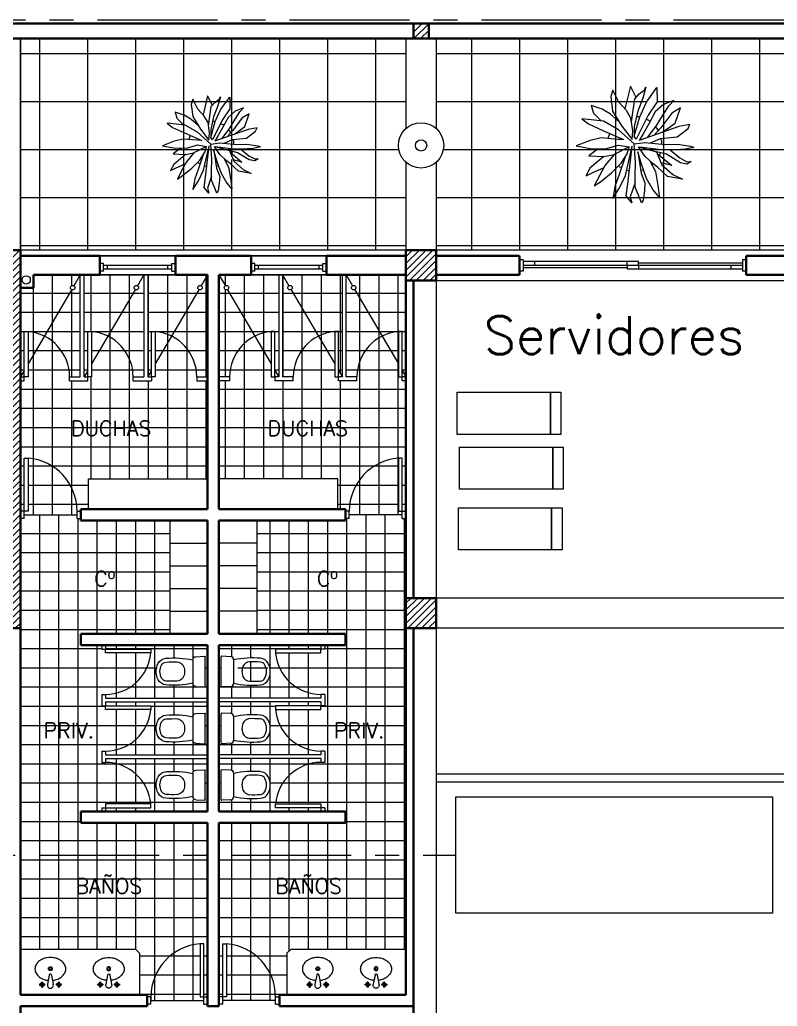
# Model space of a CAD drawing. Extents: x 1018 to 1337, y -109 to 133.
# Drawn here: x 1051.94 to 1061.96, y 115.74 to 128.79 of the extents above; entities that cross this region are included whole.
import ezdxf

# ---------------------------------------------------------------- set-up
doc = ezdxf.new("R2010")
doc.units = 0
doc.header["$LTSCALE"] = 0.5
doc.linetypes.add('CENTER', pattern=[50.8, 31.75, -6.35, 6.35, -6.35])
doc.layers.get('0').update_dxf_attribs({"linetype": 'CONTINUOUS'})
for name, color, linetype, lineweight in [('Carpintería', 55, 'CONTINUOUS', 20), ('Detalles .05', 243, 'CONTINUOUS', 5), ('Detalles 01', 8, 'CONTINUOUS', 9), ('Equipamiento fijo', 31, 'CONTINUOUS', 13), ('Equipamiento movil', 33, 'CONTINUOUS', 9), ('Muros corte', 7, 'CONTINUOUS', 40), ('Muros vista', 253, 'CONTINUOUS', 25), ('Pisos', 252, 'CONTINUOUS', 18), ('Punta 02', 11, 'CONTINUOUS', 20), ('Tratamiento pisos', 251, 'CONTINUOUS', 9), ('Vidrios', 147, 'CONTINUOUS', 13)]:
    doc.layers.add(name, color=color, linetype=linetype, lineweight=lineweight)
doc.styles.add('Texto 2 mm', font='simplex.shx', dxfattribs={"height": 0.2})
doc.styles.add('Texto 5 mm', font='simplex.shx', dxfattribs={"height": 0.5})
pattern_1 = [(0, (10.8031, -2.46609), (0, 0.254), []), (90, (10.8031, -2.46609), (-0.254, 2e-17), [])]
pattern_2 = [(270, (941.88392, 1130.25095), (0.254, -1e-16), []), (360, (941.88392, 1130.25095), (1e-16, 0.254), [])]
pattern_3 = [(45, (10.88055, -3.54249), (-0.0449012806, 0.0449012806), [])]
pattern_4 = [(0, (10.8031, -2.4661), (1e-16, 0.635), []), (90, (10.8031, -2.4661), (-0.635, 2e-16), [])]

# ---------------------------------------------------------------- blocks, each defined once
blk = doc.blocks.new('inodoro')
at = {"layer": 'Equipamiento fijo'}
for p, q in [((-0.157, 0.165), (0.157, 0.165)), ((-0.197, 0.127), (-0.202, 0.008)), ((0.194, 0), (-0.194, 0)), ((0.197, 0.127), (0.202, 0.008))]:
    blk.add_line(p, q, dxfattribs=at)
for centre, radius, start, end in [((1.09, 0.422), 1.27, 175.4777, 191.6858), ((-0.051, 0.512), 0.125, 117.5857, 175.5072), ((-0.051, 0.512), 0.075, 117.5857, 175.5072), ((0, 0.415), 0.235, 90, 117.5857), ((0, 0.415), 0.185, 90, 117.5857), ((0, 0.415), 0.235, 62.4143, 90), ((0, 0.415), 0.185, 62.4143, 90), ((0.051, 0.512), 0.075, 4.4928, 62.4143), ((0.051, 0.512), 0.125, 4.4928, 62.4143), ((-1.024, 0.418), 1.205, 347.8749, 4.9616), ((1.095, 0.422), 1.224, 175.5072, 182.1425), ((-1.095, 0.422), 1.224, 357.8575, 4.4928), ((-0.028, 0.381), 0.101, 182.7072, 247.2321), ((-0.014, 0.396), 0.12, 243.7978, 262.0389), ((0, 0.483), 0.208, 261.594, 278.406), ((0.014, 0.396), 0.12, 277.9611, 296.2022), ((0.028, 0.381), 0.101, 292.7679, 357.2928), ((-0.157, 0.125), 0.04, 90, 177.3974), ((0.157, 0.125), 0.04, 2.6026, 90), ((-0.194, 0.008), 0.00803, 177.6578, 269.7397), ((0.195, 0.007), 0.00742, 265.6488, 0.2402), ((0.194, 0.008), 0.008, 355.889, 2.6026)]:
    blk.add_arc(centre, radius, start, end, dxfattribs=at)
blk = doc.blocks.new('Lavamanos')
at = {"layer": 'Equipamiento movil'}
for p, q in [((-0.015, -0.037), (-0.038, -0.156)), ((0.013, -0.037), (0.036, -0.156)), ((-0.118, -0.158), (-0.138, -0.154)), ((-0.118, -0.167), (-0.138, -0.171)), ((-0.114, -0.154), (-0.118, -0.133)), ((-0.114, -0.171), (-0.118, -0.192)), ((-0.105, -0.154), (-0.101, -0.133)), ((-0.105, -0.171), (-0.101, -0.192)), ((-0.101, -0.158), (-0.08, -0.154)), ((-0.101, -0.167), (-0.08, -0.171)), ((0.102, -0.158), (0.081, -0.154)), ((0.102, -0.167), (0.081, -0.171)), ((0.106, -0.154), (0.102, -0.133)), ((0.106, -0.171), (0.102, -0.192)), ((0.115, -0.154), (0.119, -0.133)), ((0.115, -0.171), (0.119, -0.192)), ((0.119, -0.158), (0.14, -0.154)), ((0.119, -0.167), (0.14, -0.171))]:
    blk.add_line(p, q, dxfattribs=at)
for centre, radius in [((-0.001, 0.048), 0.0249), ((-0.001, 0.048), 0.014), ((-0.109, -0.162), 0.00541), ((0.11, -0.162), 0.00541)]:
    blk.add_circle(centre, radius, dxfattribs=at)
for centre, radius, start, end in [((-0.047, 0.021), 0.164, 126.7285, 150.9639), ((-0.019, -0.016), 0.211, 107.1746, 126.7285), ((-0.001, -0.075), 0.272, 90, 107.1746), ((-0.001, -0.075), 0.272, 72.8254, 90), ((0.017, -0.016), 0.211, 53.2715, 72.8254), ((0.045, 0.021), 0.164, 29.0361, 53.2715), ((-0.09, 0.045), 0.115, 150.9639, 180), ((-0.09, 0.045), 0.115, 180, 209.0361), ((0.088, 0.045), 0.115, 0, 29.0361), ((0.088, 0.045), 0.115, 330.9639, 360), ((-0.047, 0.069), 0.164, 209.0361, 233.2715), ((-0.019, 0.106), 0.211, 233.2715, 252.8254), ((-0.109, -0.136), 0.00882, 15.2781, 164.7219), ((-0.001, 0.165), 0.272, 252.8254, 264.2829), ((-0.001, -0.035), 0.014, 352.3829, 187.2442), ((-0.001, 0.165), 0.272, 275.7171, 287.1746), ((0.017, 0.106), 0.211, 287.1746, 306.7285), ((0.111, -0.136), 0.00882, 15.2781, 164.7219), ((0.045, 0.069), 0.164, 306.7285, 330.9639), ((-0.136, -0.163), 0.00882, 105.2781, 254.7219), ((-0.109, -0.162), 0.0226, 108.6122, 162.265), ((-0.109, -0.162), 0.0226, 198.6122, 252.265), ((-0.109, -0.162), 0.00976, 119.0054, 153.1041), ((-0.109, -0.162), 0.00976, 209.0054, 243.1041), ((-0.109, -0.189), 0.00882, 195.2781, 344.7219), ((-0.117, -0.163), 0.00254, 349.6493, 12.8593), ((-0.109, -0.155), 0.00254, 259.6493, 282.8593), ((-0.109, -0.17), 0.00254, 79.6493, 102.8593), ((-0.109, -0.162), 0.00976, 29.0054, 63.1041), ((-0.109, -0.162), 0.00976, 299.0054, 333.1041), ((-0.101, -0.162), 0.00254, 169.6493, 192.8593), ((-0.109, -0.162), 0.0226, 18.6122, 72.265), ((-0.109, -0.162), 0.0226, 288.6122, 342.265), ((-0.083, -0.162), 0.00882, 285.2781, 74.7219), ((-0.001, -0.171), 0.0398, 158.1761, 21.8239), ((0.084, -0.162), 0.00882, 105.2781, 254.7219), ((0.11, -0.162), 0.0226, 107.735, 161.3878), ((0.11, -0.162), 0.0226, 197.735, 251.3878), ((0.11, -0.162), 0.00976, 116.8959, 150.9946), ((0.11, -0.162), 0.00976, 206.8959, 240.9946), ((0.11, -0.189), 0.00882, 195.2781, 344.7219), ((0.103, -0.162), 0.00254, 347.1407, 10.3507), ((0.111, -0.155), 0.00254, 257.1407, 280.3507), ((0.11, -0.17), 0.00254, 77.1407, 100.3507), ((0.11, -0.162), 0.00976, 26.8959, 60.9946), ((0.11, -0.162), 0.00976, 296.8959, 330.9946), ((0.118, -0.163), 0.00254, 167.1407, 190.3507), ((0.11, -0.162), 0.0226, 287.735, 341.3878), ((0.11, -0.162), 0.0226, 17.735, 71.3878), ((0.137, -0.163), 0.00882, 285.2781, 74.7219)]:
    blk.add_arc(centre, radius, start, end, dxfattribs=at)
blk = doc.blocks.new('Planta 1')
for p, q in [((-0.233, 0.595), (-0.254, 0.525)), ((-0.166, 0.461), (-0.233, 0.595)), ((-0.039, 0.64), (-0.099, 0.388)), ((0.024, 0.515), (-0.039, 0.64)), ((0.009, 0.498), (0.057, 0.553)), ((0.057, 0.553), (0.113, 0.595)), ((0.132, 0.627), (0.097, 0.506)), ((0.113, 0.595), (0.132, 0.627)), ((0.137, 0.461), (0.254, 0.622)), ((0.254, 0.622), (0.257, 0.466)), ((-0.254, 0.525), (-0.236, 0.364)), ((-0.084, 0.372), (-0.166, 0.461)), ((-0.027, 0.244), (0.009, 0.498)), ((0.097, 0.506), (0.041, 0.362)), ((0.063, 0.299), (0.137, 0.461)), ((0.257, 0.466), (0.156, 0.317)), ((0.326, 0.436), (0.233, 0.354)), ((0.438, 0.481), (0.326, 0.436)), ((0.387, 0.426), (0.438, 0.481)), ((-0.35, 0.384), (-0.47, 0.424)), ((-0.47, 0.424), (-0.446, 0.342)), ((-0.446, 0.342), (-0.358, 0.254)), ((-0.259, 0.329), (-0.35, 0.384)), ((-0.164, 0.246), (-0.259, 0.329)), ((-0.236, 0.364), (-0.134, 0.198)), ((-0.033, 0.287), (-0.084, 0.372)), ((0.041, 0.362), (0.004, 0.193)), ((0.233, 0.354), (0.164, 0.225)), ((0.246, 0.198), (0.326, 0.329)), ((0.416, 0.342), (0.297, 0.18)), ((0.326, 0.329), (0.387, 0.426)), ((0.512, 0.401), (0.416, 0.342)), ((0.456, 0.232), (0.512, 0.401)), ((-0.337, 0.252), (-0.574, 0.277)), ((-0.574, 0.277), (-0.502, 0.222)), ((-0.502, 0.222), (-0.345, 0.15)), ((-0.172, 0.158), (-0.337, 0.252)), ((-0.012, 0.145), (-0.033, 0.287)), ((0.004, 0.087), (0.063, 0.299)), ((0.156, 0.317), (0.026, 0.055)), ((0.164, 0.225), (0.102, 0.113)), ((0.315, 0.131), (0.456, 0.232)), ((-0.345, 0.15), (-0.116, 0.05)), ((0.002, 0.002), (-0.172, 0.158)), ((-0.134, 0.198), (-0.021, 0.051)), ((-0.021, 0.051), (-0.012, 0.145)), ((0.004, 0.193), (0.004, 0.087)), ((0.102, 0.113), (0.058, 0.039)), ((0.257, 0.111), (0.058, 0.039)), ((0.149, 0.072), (0.246, 0.198)), ((0.297, 0.18), (0.22, 0.096)), ((0.496, 0.195), (0.257, 0.111)), ((0.475, 0.081), (0.597, 0.173)), ((0.616, 0.217), (0.496, 0.195)), ((0.597, 0.173), (0.616, 0.217)), ((-0.483, 0.039), (-0.637, -0.021)), ((-0.361, 0.068), (-0.483, 0.039)), ((-0.177, 0.051), (-0.361, 0.068)), ((-0.116, 0.05), (-0.177, 0.051)), ((0.002, 0.002), (0.121, 0.019)), ((0.017, -0.2), (0.002, 0.002)), ((0.026, 0.055), (0.004, 0.087)), ((0.121, 0.019), (0.347, -0.006)), ((0.182, 0.012), (0.291, 0.061)), ((0.291, 0.061), (0.475, 0.081)), ((-0.637, -0.021), (-0.464, -0.053)), ((-0.394, -0.051), (-0.496, -0.128)), ((-0.464, -0.053), (-0.302, -0.048)), ((-0.302, -0.048), (-0.172, -0.011)), ((-0.053, -0.03), (-0.22, -0.115)), ((-0.172, -0.011), (-0.053, -0.03)), ((-0.142, -0.212), (-0.076, -0.108)), ((-0.092, -0.346), (-0.019, -0.022)), ((-0.076, -0.108), (-0.053, -0.03)), ((-0.068, -0.438), (-0.019, -0.022)), ((0.043, -0.084), (0.081, -0.319)), ((0.084, -0.22), (0.043, -0.084)), ((0.051, -0.031), (0.249, -0.086)), ((0.124, -0.138), (0.051, -0.031)), ((0.27, -0.061), (0.062, -0.034)), ((0.249, -0.086), (0.307, -0.227)), ((0.358, -0.113), (0.249, -0.086)), ((0.257, -0.103), (0.416, -0.237)), ((0.414, -0.066), (0.27, -0.061)), ((0.347, -0.006), (0.48, -0.001)), ((0.401, -0.065), (0.507, -0.153)), ((0.566, -0.056), (0.414, -0.066)), ((0.48, -0.001), (0.627, -0.023)), ((0.659, -0.036), (0.566, -0.056)), ((0.627, -0.023), (0.659, -0.036)), ((-0.496, -0.128), (-0.331, -0.138)), ((-0.331, -0.138), (-0.486, -0.267)), ((-0.331, -0.138), (-0.22, -0.115)), ((-0.22, -0.115), (-0.318, -0.232)), ((-0.246, -0.317), (-0.142, -0.212)), ((-0.097, -0.141), (-0.164, -0.334)), ((0.015, -0.354), (0.017, -0.2)), ((0.209, -0.215), (0.124, -0.138)), ((0.174, -0.184), (0.238, -0.304)), ((0.259, -0.254), (0.209, -0.215)), ((0.416, -0.237), (0.299, -0.208)), ((0.512, -0.207), (0.358, -0.113)), ((0.507, -0.153), (0.584, -0.195)), ((0.584, -0.222), (0.512, -0.207)), ((0.584, -0.195), (0.629, -0.192)), ((0.629, -0.192), (0.584, -0.222)), ((-0.486, -0.267), (-0.528, -0.349)), ((-0.528, -0.349), (-0.462, -0.317)), ((-0.462, -0.317), (-0.334, -0.262)), ((-0.318, -0.232), (-0.374, -0.336)), ((-0.369, -0.416), (-0.246, -0.317)), ((0.081, -0.319), (0.121, -0.428)), ((0.11, -0.294), (0.084, -0.22)), ((0.14, -0.379), (0.11, -0.294)), ((0.238, -0.304), (0.265, -0.456)), ((0.371, -0.356), (0.259, -0.254)), ((0.307, -0.227), (0.43, -0.336)), ((-0.374, -0.336), (-0.438, -0.461)), ((-0.438, -0.461), (-0.369, -0.416)), ((-0.164, -0.334), (-0.206, -0.458)), ((-0.161, -0.483), (-0.092, -0.346)), ((0.013, -0.425), (-0.041, -0.58)), ((0.012, -0.475), (0.015, -0.354)), ((0.121, -0.428), (0.116, -0.515)), ((0.209, -0.5), (0.14, -0.379)), ((0.536, -0.386), (0.371, -0.356)), ((0.43, -0.336), (0.536, -0.386)), ((-0.206, -0.458), (-0.233, -0.6)), ((-0.233, -0.6), (-0.161, -0.483)), ((-0.086, -0.572), (-0.068, -0.438)), ((0.057, -0.582), (0.012, -0.475)), ((0.116, -0.515), (0.1, -0.617)), ((0.281, -0.59), (0.209, -0.5)), ((0.265, -0.456), (0.281, -0.59)), ((-0.023, -0.649), (-0.086, -0.572)), ((-0.041, -0.58), (-0.023, -0.649)), ((0.084, -0.649), (0.057, -0.582)), ((0.1, -0.617), (0.084, -0.649))]:
    blk.add_line(p, q)
at = {"layer": 'Detalles .05'}
for start, end in [(125.0386, 125.0807), (79.6774, 86.207), (55.7777, 65.1238), (157.2574, 168.4231), (29.6412, 39.1255), (359.4429, 11.7162), (335.4998, 341.0401), (233.5733, 240.8096), (253.2847, 258.683), (283.2227, 289.1148), (309.5647, 313.1025)]:
    blk.add_arc((0.008, 0.001), 0.3, start, end, dxfattribs=at)

msp = doc.modelspace()

# ---------------------------------------------------------------- hatches: boundary and pattern name
at = {"layer": 'Detalles 01'}
h = msp.add_hatch(dxfattribs=at)
h.set_pattern_fill('ANSI31', color=256, scale=0.02, style=0)
h.set_pattern_definition(pattern_3)
h.paths.add_polyline_path([(1057.349, 128.739), (1057.149, 128.739), (1057.149, 128.539), (1057.349, 128.539)])
h = msp.add_hatch(dxfattribs=at)
h.set_pattern_fill('ANSI31', color=256, scale=0.02, style=0)
h.set_pattern_definition([(45, (10.8031, -2.466086), (-0.0449012806, 0.0449012806), [])])
h.paths.add_polyline_path([(1051.709, 120.889), (1050.309, 120.889), (1050.309, 121.233), (1050.159, 121.233), (1050.159, 120.739), (1051.949, 120.739), (1051.949, 125.739), (1051.709, 125.739), (1051.709, 125.664), (1049.549, 125.664), (1049.549, 125.414), (1050.159, 125.414), (1050.159, 125.07), (1050.309, 125.07), (1050.309, 125.414), (1051.709, 125.414)])
h.paths.add_polyline_path([(1050.309, 124.27), (1050.159, 124.27), (1050.159, 123.552), (1050.309, 123.552)], flags=17)
h = msp.add_hatch(dxfattribs=at)
h.set_pattern_fill('ANSI31', color=256, scale=0.02, style=0)
h.set_pattern_definition(pattern_3)
h.paths.add_polyline_path([(1057.449, 125.739), (1057.049, 125.739), (1057.049, 125.339), (1057.449, 125.339)])
h = msp.add_hatch(dxfattribs=at)
h.set_pattern_fill('ANSI31', color=256, scale=0.02, style=0)
h.set_pattern_definition(pattern_3)
h.paths.add_polyline_path([(1057.049, 121.139), (1057.049, 120.739), (1057.449, 120.739), (1057.449, 121.139)])
at = {"layer": 'Tratamiento pisos'}
h = msp.add_hatch(dxfattribs=at)
h.set_pattern_fill('NET,_O', color=256, scale=0.2)
h.set_pattern_definition(pattern_4)
h.paths.add_polyline_path([(1051.949, 128.539), (1051.949, 125.739), (1057.049, 125.739), (1057.049, 126.903, -0.213826), (1056.948, 127.127, -0.213826), (1057.049, 127.351), (1057.049, 128.539)])
h.paths.add_polyline_path([(1054.7, 126.95), (1054.762, 126.935), (1054.735, 127.001, -0.05166)], flags=16)
h = msp.add_hatch(dxfattribs=at)
h.set_pattern_fill('NET,_O', color=256, scale=0.2)
h.set_pattern_definition(pattern_4)
h.paths.add_polyline_path([(1057.449, 128.539), (1057.449, 127.351, -0.213018), (1057.548, 127.127, -0.213018), (1057.449, 126.904), (1057.449, 125.739), (1062.649, 125.739), (1062.649, 126.904, -0.213422), (1062.549, 127.127, -0.213422), (1062.649, 127.351), (1062.649, 128.539)])
h.paths.add_polyline_path([(1060.219, 127.475), (1060.373, 127.703), (1060.37, 127.891), (1060.229, 127.697), (1060.14, 127.503), (1060.139, 127.5, -0.058012)], flags=16)
h = msp.add_hatch(dxfattribs=at)
h.set_pattern_fill('NET,_O', color=256, scale=0.08, angle=-90)
h.set_pattern_definition(pattern_2)
h.paths.add_polyline_path([(1054.309, 125.218, -0.764639), (1054.324, 125.274, -0.133376), (1054.339, 125.269), (1054.424, 125.414), (1053.999, 125.414), (1053.632, 125.414), (1053.632, 124.064), (1053.682, 124.149), (1053.682, 124.664), (1053.732, 124.664, -0.09369), (1053.948, 124.603)])
h.paths.add_polyline_path([(1054.282, 124.064), (1054.424, 124.064), (1054.424, 125.414), (1054.339, 125.269, -0.764639), (1054.324, 125.214, -0.133376), (1054.309, 125.218), (1053.948, 124.603, -0.283374)])
h.paths.add_polyline_path([(1053.732, 124.235), (1053.948, 124.603, 0.09369), (1053.732, 124.664)], flags=17)
h.paths.add_polyline_path([(1053.732, 124.235), (1053.732, 124.064), (1053.682, 124.064), (1053.682, 124.014), (1053.44, 124.014), (1053.44, 124.064, 0.283374), (1053.106, 124.603), (1052.89, 124.235), (1052.89, 124.064), (1052.84, 124.064), (1052.84, 124.014), (1052.599, 124.014), (1052.599, 124.064, 0.283374), (1052.265, 124.603), (1052.049, 124.235), (1052.049, 124.064), (1051.999, 124.064), (1051.999, 124.014), (1051.949, 124.014), (1051.949, 122.289), (1051.999, 122.289), (1051.999, 122.989), (1052.049, 122.989, -0.391511), (1052.699, 122.289), (1052.749, 122.289), (1052.749, 122.314), (1052.849, 122.314), (1052.849, 122.714), (1054.424, 122.714), (1054.424, 124.014), (1054.282, 124.014), (1054.282, 124.064, 0.283374), (1053.948, 124.603)])
h.paths.add_polyline_path([(1053.582, 125.414), (1053.497, 125.269, -0.764639), (1053.482, 125.214, -0.133376), (1053.467, 125.218), (1053.106, 124.603, -0.283374), (1053.44, 124.064), (1053.582, 124.064)])
h.paths.add_polyline_path([(1053.106, 124.603, 0.09369), (1052.89, 124.664), (1052.89, 124.235)], flags=16)
h.paths.add_polyline_path([(1053.467, 125.218, -0.764639), (1053.482, 125.274, -0.133376), (1053.497, 125.269), (1053.582, 125.414), (1053.582, 125.414), (1052.999, 125.414), (1052.79, 125.414), (1052.79, 124.064), (1052.84, 124.149), (1052.84, 124.664), (1052.89, 124.664, -0.09369), (1053.106, 124.603)])
h.paths.add_polyline_path([(1052.74, 125.414), (1052.656, 125.269, -0.764639), (1052.64, 125.214, -0.133376), (1052.625, 125.218), (1052.265, 124.603, -0.283374), (1052.599, 124.064), (1052.74, 124.064)])
h.paths.add_polyline_path([(1052.625, 125.218, -0.764639), (1052.64, 125.274, -0.133376), (1052.656, 125.269), (1052.74, 125.414), (1051.949, 125.414), (1051.949, 124.064), (1051.999, 124.149), (1051.999, 124.664), (1052.049, 124.664, -0.09369), (1052.265, 124.603)])
h.paths.add_polyline_path([(1052.265, 124.603, 0.09369), (1052.049, 124.664), (1052.049, 124.235)], flags=16)
h.paths.add_polyline_path([(1052.049, 122.289), (1051.999, 122.289), (1051.999, 122.239), (1052.699, 122.239), (1052.699, 122.289, 0.391511), (1052.049, 122.989)])
h = msp.add_hatch(dxfattribs=at)
h.set_pattern_fill('NET,_O', color=256, scale=0.08, angle=-90)
h.set_pattern_definition(pattern_2)
h.paths.add_polyline_path([(1056.733, 124.603, -0.09369), (1056.949, 124.664), (1056.999, 124.664), (1056.999, 124.149), (1057.049, 124.064), (1057.049, 125.339), (1057.049, 125.414), (1056.257, 125.414), (1056.342, 125.269, -0.133376), (1056.357, 125.274, -0.764639), (1056.372, 125.218)])
h.paths.add_polyline_path([(1056.257, 124.064), (1056.399, 124.064, -0.283374), (1056.733, 124.603), (1056.372, 125.218, -0.133376), (1056.357, 125.214, -0.764639), (1056.342, 125.269), (1056.257, 125.414)])
h.paths.add_polyline_path([(1056.949, 124.235), (1056.949, 124.664, 0.09369), (1056.733, 124.603)], flags=17)
h.paths.add_polyline_path([(1056.107, 124.235), (1056.107, 124.664, 0.09369), (1055.891, 124.603)], flags=17)
h.paths.add_polyline_path([(1056.207, 125.414), (1055.999, 125.414), (1055.415, 125.414), (1055.415, 125.414), (1055.5, 125.269, -0.133376), (1055.515, 125.274, -0.764639), (1055.531, 125.218), (1055.891, 124.603, -0.09369), (1056.107, 124.664), (1056.157, 124.664), (1056.157, 124.149), (1056.207, 124.064)])
h.paths.add_polyline_path([(1055.531, 125.218, -0.133376), (1055.515, 125.214, -0.764639), (1055.5, 125.269), (1055.415, 125.414), (1055.415, 124.064), (1055.557, 124.064, -0.283374), (1055.891, 124.603)])
h.paths.add_polyline_path([(1055.265, 124.235), (1055.265, 124.664, 0.09369), (1055.049, 124.603)], flags=17)
h.paths.add_polyline_path([(1055.049, 124.603, -0.09369), (1055.265, 124.664), (1055.315, 124.664), (1055.315, 124.149), (1055.365, 124.064), (1055.365, 125.414), (1054.999, 125.414), (1054.574, 125.414), (1054.659, 125.269, -0.133376), (1054.674, 125.274, -0.764639), (1054.689, 125.218)])
h.paths.add_polyline_path([(1054.574, 124.064), (1054.715, 124.064, -0.283374), (1055.049, 124.603), (1054.689, 125.218, -0.133376), (1054.674, 125.214, -0.764639), (1054.659, 125.269), (1054.574, 125.414)])
h.paths.add_polyline_path([(1055.315, 124.014), (1055.315, 124.064), (1055.265, 124.064), (1055.265, 124.235), (1055.049, 124.603, 0.283374), (1054.715, 124.064), (1054.715, 124.014), (1054.574, 124.014), (1054.574, 122.714), (1056.149, 122.714), (1056.149, 122.314), (1056.249, 122.314), (1056.249, 122.289), (1056.299, 122.289, -0.391511), (1056.949, 122.989), (1056.999, 122.989), (1056.999, 122.289), (1057.049, 122.289), (1057.049, 124.014), (1056.999, 124.014), (1056.999, 124.064), (1056.949, 124.064), (1056.949, 124.235), (1056.733, 124.603, 0.283374), (1056.399, 124.064), (1056.399, 124.014), (1056.157, 124.014), (1056.157, 124.064), (1056.107, 124.064), (1056.107, 124.235), (1055.891, 124.603, 0.283374), (1055.557, 124.064), (1055.557, 124.014)])
h = msp.add_hatch(dxfattribs=at)
h.set_pattern_fill('NET,_O', color=256, scale=0.08, angle=-90)
h.set_pattern_definition(pattern_2)
h.paths.add_polyline_path([(1056.999, 122.239), (1056.999, 122.289), (1056.949, 122.289), (1056.949, 122.989, 0.391511), (1056.299, 122.289), (1056.299, 122.239)])
h = msp.add_hatch(dxfattribs=at)
h.set_pattern_fill('NET,_O', color=256, scale=0.08)
h.set_pattern_definition(pattern_1)
h.paths.add_polyline_path([(1051.949, 117.739), (1054.424, 117.739), (1054.424, 118.164), (1052.749, 118.164), (1052.749, 118.314), (1053.024, 118.314), (1053.024, 118.364), (1053.074, 118.364), (1053.074, 118.414), (1053.674, 118.414, 0.387348), (1053.074, 118.964), (1053.024, 118.964), (1053.024, 119.114), (1053.074, 119.114, 0.387348), (1053.674, 119.664), (1053.074, 119.664), (1053.074, 119.714), (1053.024, 119.714), (1053.024, 119.864), (1053.074, 119.864, 0.387348), (1053.674, 120.414), (1053.074, 120.414), (1053.074, 120.464), (1053.024, 120.464), (1053.024, 120.514), (1052.749, 120.514), (1052.749, 120.664), (1053.924, 120.664), (1053.924, 122.164), (1052.749, 122.164), (1052.749, 122.189), (1052.699, 122.189), (1052.699, 122.239), (1051.999, 122.239), (1051.999, 122.189), (1051.949, 122.189)])
h = msp.add_hatch(dxfattribs=at)
h.set_pattern_fill('NET,_O', color=256, scale=0.08)
h.set_pattern_definition(pattern_1)
h.paths.add_polyline_path([(1055.974, 119.714), (1055.924, 119.714), (1055.924, 119.664), (1055.324, 119.664, 0.387348), (1055.924, 119.114), (1055.974, 119.114), (1055.974, 118.964), (1055.924, 118.964, 0.387348), (1055.324, 118.414), (1055.924, 118.414), (1055.924, 118.364), (1055.974, 118.364), (1055.974, 118.314), (1056.249, 118.314), (1056.249, 118.164), (1054.574, 118.164), (1054.574, 117.739), (1057.049, 117.739), (1057.049, 120.739), (1057.049, 121.139), (1057.049, 122.189), (1056.999, 122.189), (1056.999, 122.239), (1056.299, 122.239), (1056.299, 122.189), (1056.249, 122.189), (1056.249, 122.164), (1055.074, 122.164), (1055.074, 120.664), (1056.249, 120.664), (1056.249, 120.514), (1055.974, 120.514), (1055.974, 120.464), (1055.924, 120.464), (1055.924, 120.414), (1055.324, 120.414, 0.387348), (1055.924, 119.864), (1055.974, 119.864)])
h = msp.add_hatch(dxfattribs=at)
h.set_pattern_fill('NET,_O', color=256, scale=0.08)
h.set_pattern_definition(pattern_1)
h.paths.add_polyline_path([(1054.424, 120.514), (1053.074, 120.514), (1053.074, 120.464), (1053.674, 120.464), (1053.674, 120.414, -0.387348), (1053.074, 119.864), (1053.074, 119.814), (1054.424, 119.814)])
h.paths.add_polyline_path([(1053.77, 120.057, -0.12095), (1053.744, 120.166, -0.12095), (1053.77, 120.275, -0.258252), (1053.871, 120.342, -0.070839), (1054.229, 120.319), (1054.229, 120.323, -0.400971), (1054.267, 120.363), (1054.385, 120.368, -0.430271), (1054.394, 120.36), (1054.394, 119.972, -0.437884), (1054.386, 119.964, -0.029302), (1054.385, 119.964), (1054.267, 119.969, -0.400971), (1054.229, 120.009), (1054.229, 120.012, -0.074693), (1053.871, 119.99, -0.258252)], flags=16)
h.paths.add_polyline_path([(1053.815, 120.08, -0.12095), (1053.794, 120.166, -0.12095), (1053.815, 120.252, -0.258252), (1053.875, 120.292, -0.028516), (1054.015, 120.295, -0.295056), (1054.106, 120.233, -0.07976), (1054.117, 120.196, -0.073488), (1054.117, 120.135, -0.07976), (1054.106, 120.099, -0.295056), (1054.015, 120.037, -0.028516), (1053.875, 120.04, -0.258252)], flags=0)
h = msp.add_hatch(dxfattribs=at)
h.set_pattern_fill('NET,_O', color=256, scale=0.08)
h.set_pattern_definition(pattern_1)
h.paths.add_polyline_path([(1055.925, 119.864), (1055.924, 119.864), (1055.924, 119.814), (1054.574, 119.814), (1054.574, 120.514), (1055.924, 120.514), (1055.924, 120.464), (1055.324, 120.464), (1055.324, 120.414, 0.388166)])
h.paths.add_polyline_path([(1054.769, 120.013), (1054.769, 119.971), (1054.604, 119.964), (1054.604, 120.369), (1054.769, 120.361), (1054.769, 120.32, -0.070839), (1055.126, 120.342, -0.258252), (1055.227, 120.275, -0.116106), (1055.215, 120.191, -0.594496), (1055.126, 119.991, -0.074693)], flags=16)
h.paths.add_polyline_path([(1054.983, 120.038, -0.295056), (1054.892, 120.1, -1.061496), (1054.98, 120.295, -0.050091), (1055.225, 120.28, -0.256919), (1055.225, 120.053, -0.049646)], flags=16)
h = msp.add_hatch(dxfattribs=at)
h.set_pattern_fill('NET,_O', color=256, scale=0.08)
h.set_pattern_definition(pattern_1)
h.paths.add_polyline_path([(1054.424, 119.764), (1053.074, 119.764), (1053.074, 119.714), (1053.674, 119.714), (1053.674, 119.664, -0.387348), (1053.074, 119.114), (1053.074, 119.064), (1054.424, 119.064)])
h.paths.add_polyline_path([(1053.77, 119.305, -0.12095), (1053.744, 119.414, -0.12095), (1053.77, 119.523, -0.258252), (1053.871, 119.59, -0.070839), (1054.229, 119.567), (1054.229, 119.571, -0.400971), (1054.267, 119.611), (1054.385, 119.616, -0.430271), (1054.394, 119.608), (1054.394, 119.22, -0.437884), (1054.386, 119.212, -0.029302), (1054.385, 119.212), (1054.267, 119.217, -0.400971), (1054.229, 119.257), (1054.229, 119.261, -0.074693), (1053.871, 119.238, -0.258252)], flags=16)
h.paths.add_polyline_path([(1053.815, 119.328, -0.12095), (1053.794, 119.414, -0.12095), (1053.815, 119.5, -0.258252), (1053.875, 119.54, -0.028516), (1054.015, 119.543, -0.295056), (1054.106, 119.481, -0.07976), (1054.117, 119.444, -0.073488), (1054.117, 119.384, -0.07976), (1054.106, 119.347, -0.295056), (1054.015, 119.285, -0.028516), (1053.875, 119.288, -0.258252)], flags=0)
h = msp.add_hatch(dxfattribs=at)
h.set_pattern_fill('NET,_O', color=256, scale=0.08)
h.set_pattern_definition(pattern_1)
h.paths.add_polyline_path([(1055.324, 119.664), (1055.324, 119.714), (1055.924, 119.714), (1055.924, 119.764), (1054.574, 119.764), (1054.574, 119.064), (1055.924, 119.064), (1055.924, 119.114, -0.387348)])
h.paths.add_polyline_path([(1055.227, 119.305, -0.258252), (1055.126, 119.238, -0.074693), (1054.769, 119.261), (1054.769, 119.257, -0.400971), (1054.731, 119.217), (1054.612, 119.212, -0.029302), (1054.611, 119.212, -0.437884), (1054.604, 119.22), (1054.604, 119.608, -0.430271), (1054.612, 119.616), (1054.731, 119.611, -0.400971), (1054.769, 119.571), (1054.769, 119.567, -0.070839), (1055.126, 119.59, -0.258252), (1055.227, 119.523, -0.12095), (1055.254, 119.414, -0.12095)], flags=16)
h.paths.add_polyline_path([(1055.183, 119.328, -0.258252), (1055.122, 119.288, -0.028516), (1054.983, 119.285, -0.295056), (1054.892, 119.347, -0.07976), (1054.881, 119.384, -0.073488), (1054.881, 119.444, -0.07976), (1054.892, 119.481, -0.295056), (1054.983, 119.543, -0.028516), (1055.122, 119.54, -0.258252), (1055.183, 119.5, -0.12095), (1055.204, 119.414, -0.12095)], flags=0)
h = msp.add_hatch(dxfattribs=at)
h.set_pattern_fill('NET,_O', color=256, scale=0.08)
h.set_pattern_definition(pattern_1)
h.paths.add_polyline_path([(1053.072, 118.964), (1053.074, 118.964), (1053.074, 119.014), (1054.424, 119.014), (1054.424, 118.314), (1053.074, 118.314), (1053.074, 118.364), (1053.674, 118.364), (1053.674, 118.414, 0.388166)])
h.paths.add_polyline_path([(1053.979, 118.795, 0.527066), (1053.773, 118.779, -0.042194)], flags=0)
h.paths.add_polyline_path([(1054.229, 118.819), (1054.229, 118.861), (1054.394, 118.868), (1054.394, 118.463), (1054.229, 118.471), (1054.229, 118.512, -0.074693), (1053.871, 118.49, -0.258252), (1053.77, 118.557, -0.334037), (1053.816, 118.836, -0.081789)], flags=16)
h = msp.add_hatch(dxfattribs=at)
h.set_pattern_fill('NET,_O', color=256, scale=0.08)
h.set_pattern_definition(pattern_1)
h.paths.add_polyline_path([(1055.924, 118.964), (1055.924, 119.014), (1054.574, 119.014), (1054.574, 118.314), (1055.924, 118.314), (1055.924, 118.364), (1055.324, 118.364), (1055.324, 118.414, -0.387348)])
h.paths.add_polyline_path([(1055.227, 118.775, -0.12095), (1055.254, 118.666, -0.12095), (1055.227, 118.557, -0.258252), (1055.126, 118.491, -0.074693), (1054.769, 118.513), (1054.769, 118.51, -0.400971), (1054.731, 118.47), (1054.612, 118.464, -0.029302), (1054.611, 118.464, -0.437884), (1054.604, 118.472), (1054.604, 118.861, -0.430271), (1054.612, 118.869), (1054.731, 118.863, -0.400971), (1054.769, 118.823), (1054.769, 118.82, -0.070839), (1055.126, 118.842, -0.258252)], flags=16)
h.paths.add_polyline_path([(1055.183, 118.752, -0.12095), (1055.204, 118.666, -0.12095), (1055.183, 118.581, -0.258252), (1055.122, 118.541, -0.028516), (1054.983, 118.538, -0.295056), (1054.892, 118.6, -0.07976), (1054.881, 118.636, -0.073488), (1054.881, 118.697, -0.07976), (1054.892, 118.733, -0.295056), (1054.983, 118.795, -0.028516), (1055.122, 118.792, -0.258252)], flags=0)
h = msp.add_hatch(dxfattribs=at)
h.set_pattern_fill('NET,_O', color=256, scale=0.08)
h.set_pattern_definition(pattern_1)
h.paths.add_polyline_path([(1053.474, 116.489), (1053.524, 116.439), (1053.524, 115.889), (1053.624, 115.889), (1053.624, 115.864), (1053.674, 115.864, -0.391511), (1054.324, 116.564), (1054.374, 116.564), (1054.374, 115.864), (1054.424, 115.864), (1054.424, 117.739), (1051.949, 117.739), (1051.949, 116.489)])
h = msp.add_hatch(dxfattribs=at)
h.set_pattern_fill('NET,_O', color=256, scale=0.08)
h.set_pattern_definition(pattern_1)
h.paths.add_polyline_path([(1055.524, 116.489), (1057.049, 116.489), (1057.049, 117.739), (1054.574, 117.739), (1054.574, 115.864), (1054.624, 115.864), (1054.624, 116.564), (1054.674, 116.564, -0.391511), (1055.324, 115.864), (1055.374, 115.864), (1055.374, 115.889), (1055.474, 115.889), (1055.474, 116.439)])
h = msp.add_hatch(dxfattribs=at)
h.set_pattern_fill('NET,_O', color=256, scale=0.08)
h.set_pattern_definition(pattern_1)
h.paths.add_polyline_path([(1054.324, 116.564, 0.391511), (1053.674, 115.864), (1053.674, 115.814), (1054.374, 115.814), (1054.374, 115.864), (1054.324, 115.864)])
h = msp.add_hatch(dxfattribs=at)
h.set_pattern_fill('NET,_O', color=256, scale=0.08)
h.set_pattern_definition(pattern_1)
h.paths.add_polyline_path([(1054.674, 116.564), (1054.674, 115.864), (1054.624, 115.864), (1054.624, 115.814), (1055.324, 115.814), (1055.324, 115.864, 0.391511)])

# ---------------------------------------------------------------- linework, layer by layer
at = {"layer": 'Carpintería'}
for p, q in [((1053.049, 125.564), (1052.999, 125.564)), ((1053.049, 125.464), (1053.049, 125.564)), ((1053.949, 125.464), (1053.949, 125.564)), ((1053.949, 125.564), (1053.999, 125.564)), ((1055.049, 125.564), (1054.999, 125.564)), ((1055.049, 125.464), (1055.049, 125.564)), ((1055.949, 125.464), (1055.949, 125.564)), ((1055.949, 125.564), (1055.999, 125.564)), ((1058.599, 125.614), (1058.549, 125.614)), ((1058.599, 125.614), (1058.599, 125.464)), ((1060.124, 125.589), (1058.599, 125.589)), ((1058.749, 125.589), (1058.749, 125.539)), ((1059.974, 125.539), (1059.974, 125.589)), ((1060.124, 125.539), (1060.124, 125.589)), ((1061.499, 125.614), (1061.499, 125.464)), ((1061.549, 125.614), (1061.499, 125.614)), ((1053.049, 125.464), (1052.999, 125.464)), ((1053.949, 125.539), (1053.049, 125.539)), ((1053.949, 125.489), (1053.049, 125.489)), ((1053.099, 125.489), (1053.099, 125.539)), ((1053.899, 125.489), (1053.899, 125.539)), ((1053.949, 125.464), (1053.999, 125.464)), ((1055.049, 125.464), (1054.999, 125.464)), ((1055.949, 125.539), (1055.049, 125.539)), ((1055.949, 125.489), (1055.049, 125.489)), ((1055.099, 125.489), (1055.099, 125.539)), ((1055.899, 125.489), (1055.899, 125.539)), ((1055.949, 125.464), (1055.999, 125.464)), ((1058.599, 125.464), (1058.549, 125.464)), ((1061.499, 125.539), (1058.599, 125.539)), ((1059.974, 125.539), (1059.974, 125.489)), ((1061.499, 125.489), (1059.974, 125.489)), ((1060.124, 125.539), (1060.124, 125.489)), ((1061.349, 125.489), (1061.349, 125.539)), ((1061.549, 125.464), (1061.499, 125.464)), ((1052.74, 124.064), (1052.74, 125.414)), ((1052.79, 124.064), (1052.79, 125.414)), ((1053.582, 125.414), (1053.582, 124.064)), ((1053.632, 125.414), (1053.632, 124.064)), ((1055.365, 125.414), (1055.365, 124.064)), ((1055.415, 125.414), (1055.415, 124.064)), ((1056.207, 124.064), (1056.207, 125.414)), ((1056.257, 124.064), (1056.257, 125.414)), ((1051.999, 124.064), (1051.999, 124.664)), ((1051.999, 124.664), (1052.049, 124.664)), ((1052.049, 124.664), (1052.049, 124.064)), ((1052.84, 124.064), (1052.84, 124.664)), ((1052.84, 124.664), (1052.89, 124.664)), ((1052.89, 124.664), (1052.89, 124.064)), ((1053.682, 124.064), (1053.682, 124.664)), ((1053.682, 124.664), (1053.732, 124.664)), ((1053.732, 124.664), (1053.732, 124.064)), ((1055.315, 124.664), (1055.265, 124.664)), ((1055.265, 124.664), (1055.265, 124.064)), ((1055.315, 124.064), (1055.315, 124.664)), ((1056.157, 124.664), (1056.107, 124.664)), ((1056.107, 124.664), (1056.107, 124.064)), ((1056.157, 124.064), (1056.157, 124.664)), ((1056.999, 124.664), (1056.949, 124.664)), ((1056.949, 124.664), (1056.949, 124.064)), ((1056.999, 124.064), (1056.999, 124.664)), ((1051.949, 124.064), (1051.999, 124.064)), ((1051.949, 124.014), (1051.999, 124.014)), ((1051.999, 124.014), (1051.999, 124.064)), ((1052.049, 124.064), (1051.999, 124.064)), ((1052.599, 124.014), (1052.599, 124.064)), ((1052.599, 124.064), (1052.74, 124.064)), ((1052.599, 124.014), (1052.84, 124.014)), ((1052.79, 124.064), (1052.84, 124.064)), ((1052.84, 124.014), (1052.84, 124.064)), ((1052.89, 124.064), (1052.84, 124.064)), ((1053.44, 124.014), (1053.44, 124.064)), ((1053.44, 124.064), (1053.582, 124.064)), ((1053.44, 124.014), (1053.682, 124.014)), ((1053.632, 124.064), (1053.682, 124.064)), ((1053.682, 124.064), (1053.682, 124.014)), ((1053.732, 124.064), (1053.682, 124.064)), ((1054.282, 124.064), (1054.282, 124.014)), ((1054.282, 124.064), (1054.424, 124.064)), ((1054.282, 124.014), (1054.424, 124.014)), ((1054.715, 124.064), (1054.574, 124.064)), ((1054.715, 124.014), (1054.574, 124.014)), ((1054.715, 124.064), (1054.715, 124.014)), ((1055.265, 124.064), (1055.315, 124.064)), ((1055.315, 124.064), (1055.315, 124.014)), ((1055.365, 124.064), (1055.315, 124.064)), ((1055.557, 124.014), (1055.315, 124.014)), ((1055.557, 124.064), (1055.415, 124.064)), ((1055.557, 124.014), (1055.557, 124.064)), ((1056.107, 124.064), (1056.157, 124.064)), ((1056.157, 124.014), (1056.157, 124.064)), ((1056.207, 124.064), (1056.157, 124.064)), ((1056.399, 124.014), (1056.157, 124.014)), ((1056.399, 124.064), (1056.257, 124.064)), ((1056.399, 124.014), (1056.399, 124.064)), ((1056.949, 124.064), (1056.999, 124.064)), ((1057.049, 124.064), (1056.999, 124.064)), ((1056.999, 124.014), (1056.999, 124.064)), ((1057.049, 124.014), (1056.999, 124.014)), ((1051.999, 122.289), (1051.999, 122.989)), ((1051.999, 122.989), (1052.049, 122.989)), ((1052.049, 122.989), (1052.049, 122.289)), ((1056.999, 122.989), (1056.949, 122.989)), ((1056.949, 122.989), (1056.949, 122.289)), ((1056.999, 122.289), (1056.999, 122.989)), ((1051.999, 122.289), (1051.949, 122.289)), ((1051.999, 122.189), (1051.999, 122.289)), ((1052.049, 122.289), (1051.999, 122.289)), ((1052.699, 122.189), (1052.699, 122.289)), ((1052.699, 122.289), (1052.749, 122.289)), ((1056.299, 122.289), (1056.249, 122.289)), ((1056.299, 122.189), (1056.299, 122.289)), ((1056.949, 122.289), (1056.999, 122.289)), ((1056.999, 122.189), (1056.999, 122.289)), ((1056.999, 122.289), (1057.049, 122.289)), ((1051.999, 122.189), (1051.949, 122.189)), ((1052.699, 122.189), (1052.749, 122.189)), ((1056.299, 122.189), (1056.249, 122.189)), ((1056.999, 122.189), (1057.049, 122.189)), ((1053.024, 120.514), (1053.024, 120.464)), ((1053.024, 120.464), (1053.074, 120.464)), ((1053.074, 120.514), (1053.074, 120.464)), ((1053.074, 120.464), (1053.674, 120.464)), ((1053.074, 120.414), (1053.074, 120.464)), ((1053.674, 120.464), (1053.674, 120.414)), ((1055.924, 120.464), (1055.324, 120.464)), ((1055.324, 120.464), (1055.324, 120.414)), ((1055.924, 120.514), (1055.924, 120.464)), ((1055.974, 120.464), (1055.924, 120.464)), ((1055.924, 120.414), (1055.924, 120.464)), ((1055.974, 120.514), (1055.974, 120.464)), ((1053.674, 120.414), (1053.074, 120.414)), ((1055.324, 120.414), (1055.924, 120.414)), ((1053.024, 119.864), (1053.074, 119.864)), ((1053.024, 119.864), (1053.024, 119.714)), ((1053.074, 119.864), (1053.074, 119.814)), ((1053.074, 119.814), (1054.424, 119.814)), ((1055.924, 119.814), (1054.574, 119.814)), ((1055.974, 119.864), (1055.924, 119.864)), ((1055.924, 119.864), (1055.924, 119.814)), ((1055.974, 119.864), (1055.974, 119.714)), ((1053.024, 119.714), (1053.074, 119.714)), ((1053.074, 119.764), (1054.424, 119.764)), ((1053.074, 119.764), (1053.074, 119.714)), ((1053.074, 119.714), (1053.674, 119.714)), ((1053.074, 119.664), (1053.074, 119.714)), ((1053.674, 119.714), (1053.674, 119.664)), ((1055.924, 119.764), (1054.574, 119.764)), ((1055.924, 119.714), (1055.324, 119.714)), ((1055.324, 119.714), (1055.324, 119.664)), ((1055.924, 119.764), (1055.924, 119.714)), ((1055.974, 119.714), (1055.924, 119.714)), ((1055.924, 119.664), (1055.924, 119.714)), ((1053.674, 119.664), (1053.074, 119.664)), ((1055.324, 119.664), (1055.924, 119.664)), ((1053.024, 119.114), (1053.074, 119.114)), ((1053.024, 119.114), (1053.024, 118.964)), ((1053.074, 119.114), (1053.074, 119.064)), ((1053.074, 119.064), (1054.424, 119.064)), ((1055.924, 119.064), (1054.574, 119.064)), ((1055.974, 119.114), (1055.924, 119.114)), ((1055.924, 119.114), (1055.924, 119.064)), ((1055.974, 119.114), (1055.974, 118.964)), ((1053.024, 118.964), (1053.074, 118.964)), ((1053.074, 119.014), (1054.424, 119.014)), ((1053.074, 119.014), (1053.074, 118.964)), ((1055.924, 119.014), (1054.574, 119.014)), ((1055.924, 119.014), (1055.924, 118.964)), ((1055.974, 118.964), (1055.924, 118.964)), ((1053.674, 118.414), (1053.074, 118.414)), ((1053.074, 118.414), (1053.074, 118.364)), ((1053.674, 118.364), (1053.674, 118.414)), ((1055.324, 118.364), (1055.324, 118.414)), ((1055.324, 118.414), (1055.924, 118.414)), ((1055.924, 118.414), (1055.924, 118.364)), ((1053.024, 118.364), (1053.074, 118.364)), ((1053.024, 118.364), (1053.024, 118.314)), ((1053.074, 118.364), (1053.074, 118.314)), ((1053.074, 118.364), (1053.674, 118.364)), ((1055.924, 118.364), (1055.324, 118.364)), ((1055.974, 118.364), (1055.924, 118.364)), ((1055.924, 118.364), (1055.924, 118.314)), ((1055.974, 118.364), (1055.974, 118.314)), ((1054.374, 116.564), (1054.324, 116.564)), ((1054.324, 116.564), (1054.324, 115.864)), ((1054.374, 115.864), (1054.374, 116.564)), ((1054.624, 115.864), (1054.624, 116.564)), ((1054.624, 116.564), (1054.674, 116.564)), ((1054.674, 116.564), (1054.674, 115.864)), ((1053.674, 115.864), (1053.624, 115.864)), ((1053.674, 115.764), (1053.624, 115.764)), ((1053.674, 115.764), (1053.674, 115.864)), ((1054.324, 115.864), (1054.374, 115.864)), ((1054.374, 115.764), (1054.374, 115.864)), ((1054.374, 115.864), (1054.424, 115.864)), ((1054.374, 115.764), (1054.424, 115.764)), ((1054.624, 115.864), (1054.574, 115.864)), ((1054.624, 115.764), (1054.574, 115.764)), ((1054.624, 115.764), (1054.624, 115.864)), ((1054.674, 115.864), (1054.624, 115.864)), ((1055.324, 115.764), (1055.324, 115.864)), ((1055.324, 115.864), (1055.374, 115.864)), ((1055.324, 115.764), (1055.374, 115.764))]:
    msp.add_line(p, q, dxfattribs=at)
at = {"layer": 'Detalles 01', "linetype": 'CENTER', "ltscale": 0.1}
for p, q in [((1032.649, 128.789), (1074.699, 128.789)), ((1047.116, 117.739), (1057.707, 117.739))]:
    msp.add_line(p, q, dxfattribs=at)
at = {"layer": 'Detalles 01'}
for p, q in [((1061.499, 125.569), (1060.124, 125.569)), ((1059.974, 125.509), (1058.599, 125.509))]:
    msp.add_line(p, q, dxfattribs=at)
msp.add_circle((1052.024, 125.347), 0.055, dxfattribs=at)
for centre, radius, start, end in [((1051.995, 124.062), 0.604, 0.1629, 84.858), ((1052.836, 124.062), 0.604, 0.1629, 84.858), ((1053.678, 124.062), 0.604, 0.1629, 84.858), ((1055.32, 124.062), 0.604, 95.142, 179.8371), ((1056.161, 124.062), 0.604, 95.142, 179.8371), ((1057.003, 124.062), 0.604, 95.142, 179.8371), ((1051.995, 122.288), 0.703, 0.1171, 85.6407), ((1057.002, 122.288), 0.703, 94.3593, 179.8829), ((1053.072, 120.468), 0.604, 270.1629, 354.858), ((1055.925, 120.468), 0.604, 185.142, 269.8371), ((1053.072, 119.718), 0.604, 270.1629, 354.858), ((1055.925, 119.718), 0.604, 185.142, 269.8371), ((1053.072, 118.36), 0.604, 5.142, 89.8371), ((1055.925, 118.36), 0.604, 90.1629, 174.858), ((1054.377, 115.863), 0.703, 94.3593, 179.8829), ((1054.62, 115.863), 0.703, 0.1171, 85.6407)]:
    msp.add_arc(centre, radius, start, end, dxfattribs=at)
at = {"layer": 'Equipamiento fijo'}
for p, q in [((1052.849, 122.714), (1054.424, 122.714)), ((1052.849, 122.314), (1052.849, 122.714)), ((1056.149, 122.714), (1054.574, 122.714)), ((1056.149, 122.314), (1056.149, 122.714)), ((1053.924, 122.164), (1053.924, 120.664)), ((1055.074, 122.164), (1055.074, 120.664)), ((1053.924, 121.864), (1054.424, 121.864)), ((1055.074, 121.864), (1054.574, 121.864)), ((1053.924, 121.564), (1054.424, 121.564)), ((1055.074, 121.564), (1054.574, 121.564)), ((1053.924, 121.264), (1054.424, 121.264)), ((1055.074, 121.264), (1054.574, 121.264)), ((1053.924, 120.964), (1054.424, 120.964)), ((1055.074, 120.964), (1054.574, 120.964)), ((1053.474, 116.489), (1051.949, 116.489)), ((1053.524, 116.439), (1053.474, 116.489)), ((1053.524, 116.439), (1053.524, 115.889)), ((1055.524, 116.489), (1055.474, 116.439)), ((1055.474, 116.439), (1055.474, 115.889)), ((1057.049, 116.489), (1055.524, 116.489))]:
    msp.add_line(p, q, dxfattribs=at)
msp.add_circle((1057.248, 127.127), 0.3, dxfattribs=at)
at = {"layer": 'Muros corte'}
for p, q in [((1032.649, 128.739), (1074.649, 128.739)), ((1057.149, 128.539), (1057.149, 128.739)), ((1057.349, 128.539), (1057.349, 128.739)), ((1032.649, 128.539), (1074.649, 128.539)), ((1051.949, 125.739), (1051.709, 125.739)), ((1051.949, 125.739), (1051.949, 115.889)), ((1057.449, 125.739), (1057.049, 125.739)), ((1057.049, 125.739), (1057.049, 125.339)), ((1057.449, 125.739), (1057.449, 125.339)), ((1051.949, 125.664), (1052.999, 125.664)), ((1052.999, 125.414), (1052.999, 125.664)), ((1054.999, 125.664), (1053.999, 125.664)), ((1053.999, 125.414), (1053.999, 125.664)), ((1054.999, 125.414), (1054.999, 125.664)), ((1057.049, 125.664), (1055.999, 125.664)), ((1055.999, 125.414), (1055.999, 125.664)), ((1058.549, 125.664), (1057.449, 125.664)), ((1058.549, 125.664), (1058.549, 125.414)), ((1062.649, 125.664), (1061.549, 125.664)), ((1061.549, 125.664), (1061.549, 125.414)), ((1052.119, 125.414), (1052.999, 125.414)), ((1052.119, 125.244), (1052.119, 125.414)), ((1054.424, 125.414), (1053.999, 125.414)), ((1054.424, 125.414), (1054.424, 122.314)), ((1054.574, 125.414), (1054.574, 122.314)), ((1054.999, 125.414), (1054.574, 125.414)), ((1057.049, 125.414), (1055.999, 125.414)), ((1057.449, 125.339), (1057.049, 125.339)), ((1057.049, 121.139), (1057.049, 125.339)), ((1057.149, 121.139), (1057.149, 125.339)), ((1058.549, 125.414), (1057.449, 125.414)), ((1062.479, 125.414), (1061.549, 125.414)), ((1051.949, 125.244), (1052.119, 125.244)), ((1052.749, 122.314), (1054.424, 122.314)), ((1052.749, 122.164), (1052.749, 122.314)), ((1056.249, 122.314), (1054.574, 122.314)), ((1056.249, 122.164), (1056.249, 122.314)), ((1052.749, 122.164), (1054.424, 122.164)), ((1054.424, 122.164), (1054.424, 120.664)), ((1056.249, 122.164), (1054.574, 122.164)), ((1054.574, 122.164), (1054.574, 120.664)), ((1057.449, 121.139), (1057.049, 121.139)), ((1057.049, 120.739), (1057.049, 121.139)), ((1057.449, 120.739), (1057.449, 121.139)), ((1051.949, 120.739), (1050.159, 120.739)), ((1057.449, 120.739), (1057.049, 120.739)), ((1057.049, 115.889), (1057.049, 120.739)), ((1057.149, 114.739), (1057.149, 120.739)), ((1052.749, 120.664), (1054.424, 120.664)), ((1052.749, 120.514), (1052.749, 120.664)), ((1056.249, 120.664), (1054.574, 120.664)), ((1056.249, 120.514), (1056.249, 120.664)), ((1052.749, 120.514), (1054.424, 120.514)), ((1054.424, 120.514), (1054.424, 118.314)), ((1056.249, 120.514), (1054.574, 120.514)), ((1054.574, 120.514), (1054.574, 118.314)), ((1052.749, 118.314), (1054.424, 118.314)), ((1052.749, 118.164), (1052.749, 118.314)), ((1056.249, 118.314), (1054.574, 118.314)), ((1056.249, 118.164), (1056.249, 118.314)), ((1052.749, 118.164), (1054.424, 118.164)), ((1054.424, 118.164), (1054.424, 115.739)), ((1056.249, 118.164), (1054.574, 118.164)), ((1054.574, 118.164), (1054.574, 115.739)), ((1053.624, 115.889), (1051.949, 115.889)), ((1053.624, 115.889), (1053.624, 115.739)), ((1057.049, 115.889), (1055.374, 115.889)), ((1055.374, 115.889), (1055.374, 115.739)), ((1053.624, 115.739), (1051.949, 115.739)), ((1051.949, 115.739), (1051.949, 110.064)), ((1054.574, 115.739), (1054.424, 115.739)), ((1057.149, 115.739), (1055.374, 115.739))]:
    msp.add_line(p, q, dxfattribs=at)
at = {"layer": 'Muros vista'}
for p, q in [((1051.949, 128.539), (1051.949, 125.739)), ((1053.999, 125.664), (1052.999, 125.664)), ((1055.999, 125.664), (1054.999, 125.664)), ((1053.999, 125.414), (1052.999, 125.414)), ((1055.999, 125.414), (1054.999, 125.414))]:
    msp.add_line(p, q, dxfattribs=at)
at = {"layer": 'Pisos'}
for p, q in [((1057.049, 125.739), (1051.949, 125.739)), ((1062.649, 125.739), (1057.449, 125.739))]:
    msp.add_line(p, q, dxfattribs=at)
at = {"layer": 'Punta 02'}
msp.add_circle((1057.248, 127.127), 0.075, dxfattribs=at)
at = {"layer": 'Tratamiento pisos'}
for p, q in [((1057.049, 128.539), (1057.049, 127.351)), ((1057.449, 128.539), (1057.449, 127.351)), ((1057.049, 126.903), (1057.049, 125.739)), ((1057.449, 126.904), (1057.449, 125.739)), ((1052.74, 125.414), (1052.656, 125.269)), ((1053.582, 125.414), (1053.497, 125.269)), ((1054.424, 125.414), (1054.339, 125.269)), ((1054.574, 125.414), (1054.659, 125.269)), ((1055.415, 125.414), (1055.5, 125.269)), ((1056.257, 125.414), (1056.342, 125.269)), ((1057.449, 125.339), (1062.479, 125.339)), ((1057.449, 125.339), (1057.449, 121.139)), ((1052.625, 125.218), (1052.049, 124.235)), ((1053.467, 125.218), (1052.89, 124.235)), ((1054.309, 125.218), (1053.732, 124.235)), ((1054.689, 125.218), (1055.265, 124.235)), ((1055.531, 125.218), (1056.107, 124.235)), ((1056.372, 125.218), (1056.949, 124.235)), ((1051.999, 124.149), (1051.949, 124.064)), ((1052.84, 124.149), (1052.79, 124.064)), ((1053.682, 124.149), (1053.632, 124.064)), ((1055.315, 124.149), (1055.365, 124.064)), ((1056.157, 124.149), (1056.207, 124.064)), ((1056.999, 124.149), (1057.049, 124.064)), ((1051.999, 122.239), (1052.699, 122.239)), ((1056.999, 122.239), (1056.299, 122.239)), ((1062.649, 121.139), (1057.449, 121.139)), ((1062.649, 120.739), (1057.449, 120.739)), ((1057.449, 120.739), (1057.449, 114.739)), ((1053.674, 115.814), (1054.374, 115.814)), ((1055.324, 115.814), (1054.624, 115.814))]:
    msp.add_line(p, q, dxfattribs=at)
for centre in [(1052.64, 125.244), (1053.482, 125.244), (1054.324, 125.244), (1054.674, 125.244), (1055.515, 125.244), (1056.357, 125.244)]:
    msp.add_circle(centre, 0.03, dxfattribs=at)
at = {"layer": 'Vidrios', "color": 0}
for p, q in [((1057.449, 118.815), (1068.149, 118.815)), ((1057.449, 118.815), (1068.374, 118.815)), ((1057.449, 118.815), (1057.449, 118.708)), ((1057.449, 118.708), (1068.374, 118.708))]:
    msp.add_line(p, q, dxfattribs=at)
at = {"layer": 'Vidrios'}
msp.add_line((1053.674, 115.861), (1053.674, 115.814), dxfattribs=at)
at = {"layer": 'Vidrios', "color": 0}
for points in [[(1057.727, 123.304), (1057.727, 123.863), (1058.961, 123.863), (1058.961, 123.304)], [(1058.961, 123.304), (1058.961, 123.861), (1059.099, 123.861), (1059.099, 123.304)], [(1057.757, 122.577), (1057.757, 123.136), (1058.99, 123.136), (1058.99, 122.577)], [(1058.99, 122.577), (1058.99, 123.134), (1059.128, 123.134), (1059.128, 122.577)], [(1057.742, 121.775), (1057.742, 122.334), (1058.976, 122.334), (1058.976, 121.775)], [(1058.976, 121.775), (1058.976, 122.332), (1059.114, 122.332), (1059.114, 121.775)], [(1057.707, 118.509), (1061.898, 118.509), (1061.898, 116.969), (1057.707, 116.969)]]:
    msp.add_lwpolyline(points, close=True, dxfattribs=at)
at = {"layer": 'Vidrios'}
msp.add_point((1057.132, 115.739), dxfattribs=at)

# ---------------------------------------------------------------- block references
at = {"layer": 'Detalles .05', "xscale": 1.2, "yscale": 1.2, "zscale": 1.2}
msp.add_blockref('Planta 1', (1060.065, 127.144), dxfattribs=at)
at = {"layer": 'Detalles .05'}
msp.add_blockref('Planta 1', (1054.463, 127.143), dxfattribs=at)
at = {"layer": 'Detalles .05', "xscale": -1, "rotation": 89.99999999999623}
for p in [(1054.394, 120.166), (1054.394, 119.414), (1054.394, 118.666)]:
    msp.add_blockref('inodoro', p, dxfattribs=at)
at = {"layer": 'Detalles .05', "rotation": 270}
for p in [(1054.604, 120.166), (1054.604, 119.414), (1054.604, 118.666)]:
    msp.add_blockref('inodoro', p, dxfattribs=at)
at = {"layer": 'Equipamiento movil'}
for p in [(1052.345, 116.187), (1055.883, 116.187)]:
    msp.add_blockref('Lavamanos', p, dxfattribs=at)
at = {"layer": 'Equipamiento movil', "xscale": -1, "rotation": 359.9999999999565}
msp.add_blockref('Lavamanos', (1053.115, 116.187), dxfattribs=at)
at = {"layer": 'Equipamiento movil', "xscale": -1}
msp.add_blockref('Lavamanos', (1056.652, 116.187), dxfattribs=at)

# ---------------------------------------------------------------- texts
at = {"layer": 'Punta 02', "char_height": 0.2, "attachment_point": 1, "style": 'Texto 2 mm'}
for s, insert, width in [('DUCHAS', (1052.618, 123.483), 1.2356), ('DUCHAS', (1055.219, 123.485), 1.2356), ('Cº', (1052.925, 121.494), 0.2932), ('Cº', (1055.869, 121.494), 0.2932), ('PRIV.', (1052.255, 119.487), 0.74847), ('PRIV.', (1056.097, 119.487), 0.74847), ('BAÑOS', (1052.677, 117.429), 1.0557), ('BAÑOS', (1055.318, 117.429), 1.0557)]:
    msp.add_mtext(s, dxfattribs=dict(at, insert=insert, width=width))
at = {"layer": 'Vidrios', "color": 0, "style": 'Texto 5 mm'}
msp.add_text('Servidores', height=0.5, dxfattribs=at).set_placement((1058.077, 124.367))

doc.saveas('drawing.dxf')
